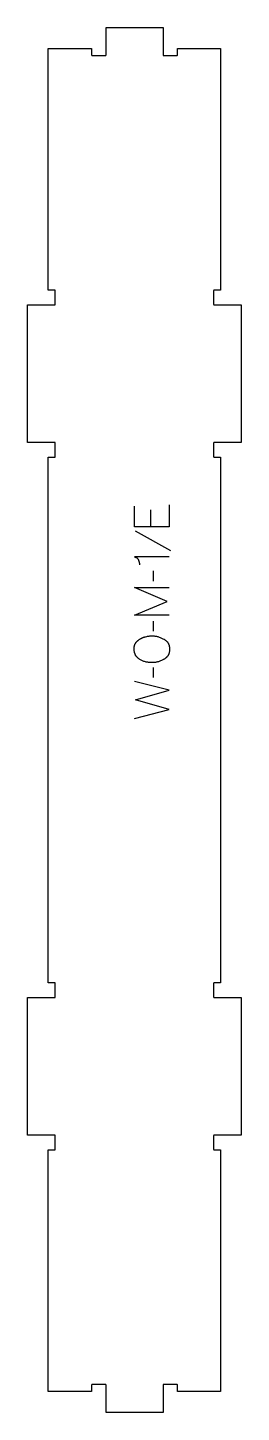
# Model space of a CAD drawing. Extents: x -93 to 93, y -600 to 600.
import ezdxf

# ---------------------------------------------------------------- set-up
doc = ezdxf.new("R2010")
doc.units = 0
doc.layers.add('1_ANYTOOL_1MMDEEP_LABELS_S', color=2, linetype='CONTINUOUS')
doc.layers.add('4_ANYTOOL_CUTTHROUGH_OUTSI', color=5, linetype='CONTINUOUS')

msp = doc.modelspace()

# ---------------------------------------------------------------- linework, layer by layer
at = {"layer": '1_ANYTOOL_1MMDEEP_LABELS_S'}
for p, q in [((13.9, 182.1), (13.9, 167.4)), ((0.5, 164), (31.2, 146.8)), ((16.1, 129.2), (16.2, 120.4)), ((16.1, 85.7), (16.2, 76.9)), ((16.1, 45.6), (16.2, 36.9))]:
    msp.add_line(p, q, dxfattribs=at)
for points in [[(30, 186.4), (30, 167.4), (0, 167.4), (0, 185.3)], [(30, 141.3), (0, 141.3), (0.1, 141.3), (0.3, 141.3), (0.4, 141.2), (0.5, 141.2), (0.7, 141.2), (0.8, 141.1), (1, 141.1), (1.1, 141), (1.2, 141), (1.3, 140.9), (1.4, 140.9), (1.5, 140.9), (1.5, 140.8), (1.6, 140.8), (1.6, 140.8), (1.7, 140.7), (1.8, 140.7), (1.8, 140.7), (1.9, 140.6), (1.9, 140.6), (2, 140.5), (2, 140.5), (2.1, 140.5), (2.1, 140.4), (2.2, 140.4), (2.2, 140.3), (2.3, 140.3), (2.3, 140.2), (2.4, 140.2), (2.4, 140.1), (2.5, 140), (2.6, 139.9), (2.7, 139.8), (2.8, 139.7), (2.9, 139.6), (3, 139.5), (3, 139.4), (3.1, 139.2), (3.2, 139.1), (3.3, 139), (3.3, 138.8), (3.4, 138.7), (3.5, 138.4), (3.6, 138.1), (3.7, 137.8), (3.8, 137.5), (3.9, 137.3), (4, 137), (4, 136.7), (4.1, 136.4), (4.1, 136.2), (4.2, 135.9), (4.2, 135.6), (4.3, 135.4), (4.3, 135.1), (4.3, 134.8), (4.3, 134.6), (4.3, 134.3)], [(30, 90.8), (0, 90.8), (28.4, 102.8), (0.1, 114.8), (30, 114.8)], [(0, 1.3), (30, 9), (0.9, 17.4), (30, 25.9), (0, 33.4)]]:
    msp.add_lwpolyline(points, dxfattribs=at)
msp.add_lwpolyline([(-0.3, 61.7), (-0.3, 62.1), (-0.3, 62.5), (-0.3, 62.8), (-0.3, 63), (-0.2, 63.2), (-0.2, 63.3), (-0.2, 63.5), (-0.2, 63.7), (-0.1, 63.8), (-0.1, 64), (-0.1, 64.2), (0, 64.3), (0, 64.5), (0.1, 64.6), (0.1, 64.8), (0.2, 65), (0.2, 65.1), (0.3, 65.3), (0.4, 65.4), (0.4, 65.6), (0.5, 65.7), (0.6, 65.9), (0.6, 66), (0.7, 66.1), (0.8, 66.3), (0.9, 66.4), (1, 66.5), (1.1, 66.7), (1.3, 67.1), (1.5, 67.3), (1.7, 67.6), (1.9, 67.8), (2.1, 68.1), (2.4, 68.3), (2.6, 68.5), (2.8, 68.7), (3.1, 68.9), (3.3, 69.1), (3.5, 69.3), (3.8, 69.5), (4.1, 69.7), (4.3, 69.9), (4.6, 70.1), (5.2, 70.4), (5.5, 70.6), (5.8, 70.7), (6.1, 70.9), (6.4, 71), (6.7, 71.2), (7, 71.3), (7.3, 71.4), (7.6, 71.5), (7.9, 71.7), (8.2, 71.8), (8.6, 71.9), (8.9, 72), (9.2, 72.1), (9.6, 72.1), (10.6, 72.4), (11.3, 72.5), (11.9, 72.6), (12.6, 72.7), (13.2, 72.8), (13.9, 72.8), (14.5, 72.8), (15.2, 72.9), (15.8, 72.8), (16.4, 72.8), (17.1, 72.8), (17.7, 72.7), (18.4, 72.6), (19, 72.5), (19.6, 72.3), (20.3, 72.2), (20.9, 72), (21.5, 71.8), (22.2, 71.5), (22.8, 71.3), (23.5, 71), (24.1, 70.7), (24.7, 70.4), (25.4, 70.1), (25.7, 69.9), (26, 69.7), (26.3, 69.5), (26.6, 69.3), (26.8, 69.1), (27.1, 68.9), (27.4, 68.7), (27.6, 68.5), (27.7, 68.4), (27.8, 68.3), (28, 68.2), (28.1, 68), (28.2, 67.9), (28.3, 67.8), (28.4, 67.7), (28.5, 67.6), (28.6, 67.4), (28.7, 67.3), (28.8, 67.2), (28.9, 67.1), (28.9, 66.9), (29, 66.8), (29.1, 66.7), (29.2, 66.5), (29.3, 66.4), (29.4, 66.2), (29.4, 66.1), (29.5, 66), (29.6, 65.8), (29.6, 65.7), (29.7, 65.5), (29.8, 65.4), (29.8, 65.2), (29.9, 65.1), (29.9, 64.9), (30, 64.8), (30.1, 64.5), (30.2, 64.1), (30.2, 63.8), (30.3, 63.5), (30.3, 63.2), (30.4, 62.8), (30.4, 62.5), (30.5, 62.1), (30.5, 61.7), (30.5, 61.4), (30.5, 61), (30.5, 60.6), (30.4, 60.2), (30.4, 59.9), (30.3, 59.5), (30.3, 59.2), (30.2, 58.8), (30.1, 58.5), (30.1, 58.2), (30, 57.8), (29.9, 57.7), (29.9, 57.5), (29.8, 57.4), (29.7, 57.2), (29.7, 57.1), (29.6, 56.9), (29.5, 56.8), (29.5, 56.6), (29.4, 56.5), (29.3, 56.3), (29.3, 56.2), (29.2, 56), (29.1, 55.9), (29, 55.8), (28.9, 55.6), (28.8, 55.5), (28.7, 55.4), (28.6, 55.2), (28.5, 55.1), (28.4, 55), (28.3, 54.9), (28.2, 54.7), (28.1, 54.6), (28, 54.5), (27.9, 54.4), (27.8, 54.2), (27.7, 54.1), (27.6, 54), (27.4, 53.9), (27.3, 53.8), (27, 53.6), (26.8, 53.4), (26.5, 53.2), (26.2, 53), (25.9, 52.8), (25.6, 52.6), (25.3, 52.4), (24.6, 52.1), (24, 51.8), (23.3, 51.5), (22.7, 51.2), (22, 51), (21.4, 50.7), (20.7, 50.5), (20.1, 50.4), (19.4, 50.2), (18.8, 50.1), (18.1, 49.9), (17.5, 49.8), (16.8, 49.8), (16.2, 49.7), (15.5, 49.7), (14.9, 49.7), (14.2, 49.7), (13.5, 49.7), (12.8, 49.8), (12.1, 49.9), (11.5, 50), (10.8, 50.1), (10.1, 50.2), (9.5, 50.4), (8.8, 50.6), (8.2, 50.8), (7.6, 51), (6.9, 51.3), (6.3, 51.6), (5.7, 51.9), (5.1, 52.2), (4.5, 52.5), (4.2, 52.7), (3.9, 52.9), (3.6, 53.1), (3.4, 53.3), (3.1, 53.5), (2.9, 53.8), (2.6, 54), (2.4, 54.2), (2.3, 54.3), (2.2, 54.4), (2.1, 54.6), (1.9, 54.7), (1.8, 54.8), (1.7, 54.9), (1.6, 55.1), (1.5, 55.2), (1.5, 55.3), (1.4, 55.5), (1.3, 55.6), (1.2, 55.7), (1.1, 55.9), (1, 56), (0.9, 56.2), (0.9, 56.3), (0.8, 56.4), (0.7, 56.6), (0.6, 56.9), (0.5, 57.2), (0.3, 57.5), (0.2, 57.8), (0.1, 58.1), (0, 58.5), (0, 58.8), (-0.1, 59.1), (-0.2, 59.5), (-0.2, 59.8), (-0.3, 60.2), (-0.3, 60.6), (-0.3, 60.9), (-0.3, 61.3)], close=True, dxfattribs=at)
at = {"layer": '4_ANYTOOL_CUTTHROUGH_OUTSI'}
msp.add_lwpolyline([(74.7, 227.8), (74.7, -227.8), (69, -227.8, 0.414214), (68.7, -228), (68.7, -240, 0.414214), (69, -240.3), (92.7, -240.3), (92.7, -359.8), (69, -359.8, 0.414214), (68.7, -360), (68.7, -372, 0.414214), (69, -372.3), (74.7, -372.3), (74.7, -581.8), (37.3, -581.8), (37.3, -576, 0.414214), (37, -575.8), (25, -575.8, 0.414214), (24.8, -576), (24.8, -599.8), (-24.7, -599.8), (-24.7, -576, 0.414214), (-25, -575.8), (-37, -575.8, 0.414214), (-37.2, -576), (-37.2, -581.8), (-74.8, -581.8), (-74.8, -372.3), (-69, -372.3, 0.414214), (-68.8, -372), (-68.8, -360, 0.414214), (-69, -359.8), (-92.8, -359.8), (-92.8, -240.3), (-69, -240.3, 0.414214), (-68.8, -240), (-68.8, -228, 0.414214), (-69, -227.8), (-74.8, -227.8), (-74.8, 227.8), (-69, 227.8, 0.414214), (-68.8, 228), (-68.8, 240, 0.414214), (-69, 240.3), (-92.8, 240.3), (-92.8, 359.8), (-69, 359.8, 0.414214), (-68.8, 360), (-68.8, 372, 0.414214), (-69, 372.3), (-74.8, 372.3), (-74.8, 581.7), (-37.2, 581.7), (-37.2, 576, 0.414214), (-37, 575.8), (-25, 575.8, 0.414214), (-24.7, 576), (-24.7, 599.8), (24.8, 599.8), (24.8, 576, 0.414214), (25, 575.8), (37, 575.8, 0.414214), (37.3, 576), (37.3, 581.7), (74.7, 581.7), (74.7, 372.3), (69, 372.3, 0.414214), (68.7, 372), (68.7, 360, 0.414214), (69, 359.8), (92.7, 359.8), (92.7, 240.3), (69, 240.3, 0.414214), (68.7, 240), (68.7, 228, 0.414214), (69, 227.8)], format="xyb", close=True, dxfattribs=at)

doc.saveas('drawing.dxf')
